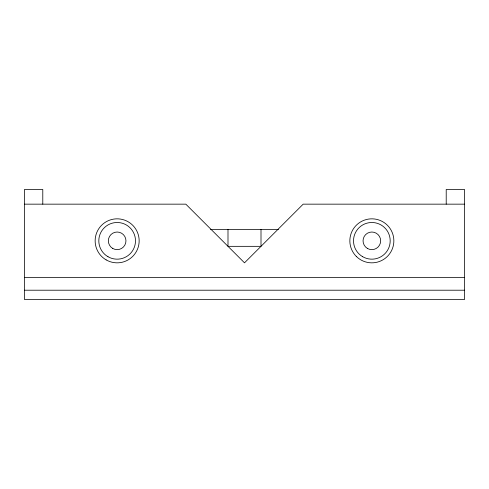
<?xml version="1.0" encoding="UTF-8"?>
<svg xmlns="http://www.w3.org/2000/svg" width="489" height="489" viewBox="0 0 489 489"><rect width="100%" height="100%" fill="white"/><g stroke="black" fill="none" stroke-linecap="round" stroke-linejoin="round"><path stroke-width="0.73" d="M24.45 204.157L185.82 204.157L244.5 262.837L303.18 204.157L464.55 204.157M210.514 229.463L278.486 229.463M24.45 277.507L464.55 277.507M24.45 290.209L464.55 290.209M446.212 204.157L446.212 189.487L464.55 189.487L464.55 299.512L24.45 299.512L24.45 189.487L42.787 189.487L42.787 204.157M261.004 229.463L261.004 246.334L227.996 246.334L227.996 229.463M356.292 256.395A22.005 22.005 0 0 0 393.107 246.529A22.005 22.005 0 0 0 366.157 219.579A22.005 22.005 0 0 0 356.292 256.395M362.685 256.713A18.337 18.337 0 0 0 390.191 240.832A18.337 18.337 0 0 0 362.685 224.952A18.337 18.337 0 0 0 362.685 256.713M112.751 248.455A8.802 8.802 0 0 0 125.954 240.832A8.802 8.802 0 0 0 112.751 233.21A8.802 8.802 0 0 0 112.751 248.455M106.15 259.891A22.005 22.005 0 0 0 139.157 240.832A22.005 22.005 0 0 0 106.15 221.774A22.005 22.005 0 0 0 106.15 259.891M107.983 256.713A18.337 18.337 0 0 0 135.49 240.832A18.337 18.337 0 0 0 107.983 224.952A18.337 18.337 0 0 0 107.983 256.713M367.453 248.455A8.802 8.802 0 0 0 380.656 240.832A8.802 8.802 0 0 0 367.453 233.21A8.802 8.802 0 0 0 367.453 248.455"/></g></svg>
